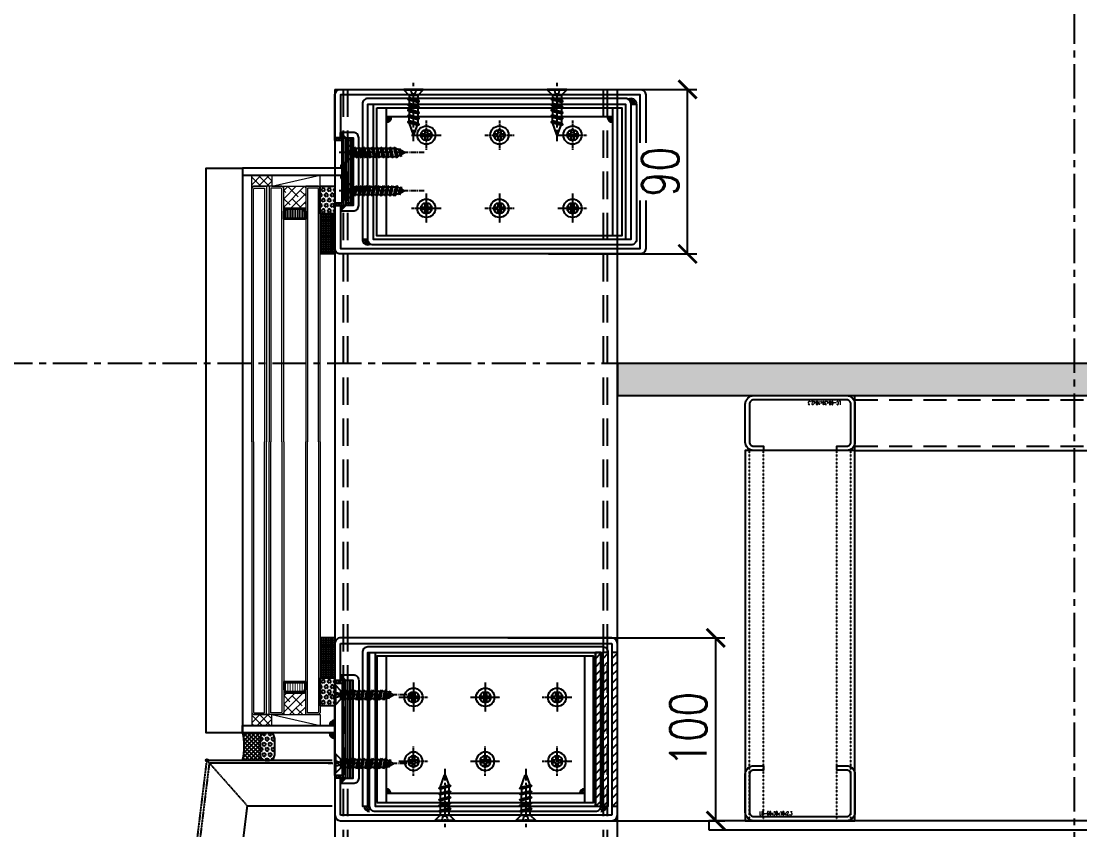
# Model space of a CAD drawing. Extents: x -3378 to 102197, y -3799 to 48702.
# Drawn here: x 58775 to 59354, y 18293 to 18735 of the extents above; entities that cross this region are included whole.
import ezdxf

# ---------------------------------------------------------------- set-up
doc = ezdxf.new("R2010")
doc.units = 0
for name, pattern in [('CEN1', [9, 6, -1, 1, -1]), ('CENTER', [2, 1.25, -0.25, 0.25, -0.25]), ('HIDDEN', [0.375, 0.25, -0.125]), ('Hidden 1_16_', [0.023813, 0.015875, -0.007938])]:
    doc.linetypes.add(name, pattern=pattern)
for name, color, linetype in [('##-鐵件', 1, 'Continuous'), ('ARR', 6, 'Continuous'), ('BCM-DIM', 54, 'Continuous'), ('BCM-draft', 252, 'Continuous'), ('BCM-Extu', 4, 'Continuous'), ('BCM-SIL', 8, 'Continuous'), ('CENTER', 4, 'CENTER'), ('CL', 14, 'CENTER'), ('DIM', 173, 'Continuous'), ('GM_STEL_PRIM', 3, 'Continuous'), ('STRUCTURAL', 3, 'Continuous'), ('中心線 CENTER', 6, 'CENTER'), ('剖面線 HATCH', 251, 'Continuous'), ('泡棉', 8, 'Continuous'), ('矽利康', 9, 'Continuous'), ('結構體 STRUCTURAL', 154, 'Continuous'), ('螺絲 固定五金 FASTENERS', 124, 'Continuous'), ('螺絲、螺栓', 4, 'Continuous'), ('視覺模型鋁擠型暫替', 4, 'Continuous'), ('金屬面材 METAL PANEL', 2, 'Continuous'), ('鐵件', 6, 'Continuous'), ('镀锌钢板', 3, 'Continuous'), ('隱藏線 HIDDEN', 8, 'HIDDEN')]:
    doc.layers.add(name, color=color, linetype=linetype)
doc.layers.add('#不列印', color=250, linetype='Continuous', plot=False)
doc.layers.add('BCM-GK', color=252, linetype='Continuous', lineweight=5)
doc.layers.add('BCM-GLA', color=4, linetype='Continuous', lineweight=5)
doc.styles.add('GM_ANNO_TEXT', font='simplex.shx', dxfattribs={"width": 0.8})
doc.styles.add('romans', font='romans.shx', dxfattribs={"width": 0.5, "bigfont": ' chineset.shx'})
doc.dimstyles.new('GM_DIM', dxfattribs={"dimscale": 0, "dimtxt": 20, "dimasz": 10, "dimexe": 5, "dimexo": 5, "dimgap": 5, "dimtad": 1, "dimdec": 0, "dimdsep": 46, "dimtxsty": 'GM_ANNO_TEXT', "dimblk": 'ARCHTICK', "dimcen": 0, "dimclrd": 4, "dimclre": 4, "dimclrt": 10, "dimadec": 0, "dimazin": 2, "dimtfac": 1, "dimtdec": 0, "dimtix": 1, "dimtofl": 0, "dimtmove": 2, "dimatfit": 3, "dimfxl": 1.5, "dimarcsym": 1})
pattern_1 = [(45, (-80931.47096, -992287.45455), (-0.44194173824, 0.44194173824), [])]

# ---------------------------------------------------------------- blocks, each defined once
blk = doc.blocks.new('*u927')
at = {"layer": 'CENTER', "color": 0, "ltscale": 5}
blk.add_line((28.28, 0), (-3.62, 0), dxfattribs=at)
at = {"layer": '螺絲、螺栓', "color": 0, "linetype": 'ByBlock', "ltscale": 0.2}
for p, q in [((0.3, 5.3), (0.3, -5.3)), ((3.1, 2.5), (3.1, -2.5)), ((3.1, 2.39), (4.64, 2.39)), ((5.08, 3.15), (6.34, -3.15)), ((5.7, 2.39), (7.79, 2.39)), ((8.23, 3.15), (9.49, -3.15)), ((8.85, 2.39), (10.94, 2.39)), ((11.38, 3.15), (12.64, -3.15)), ((12, 2.39), (14.09, 2.39)), ((14.53, 3.15), (15.79, -3.15)), ((17.24, 2.39), (15.15, 2.39)), ((17.68, 3.15), (18.94, -3.15)), ((18.17, 2.61), (24.84, 0.24)), ((3.1, -2.39), (5.9, -2.39)), ((6.96, -2.39), (9.05, -2.39)), ((10.11, -2.39), (12.2, -2.39)), ((13.26, -2.39), (15.35, -2.39)), ((16.41, -2.39), (18.5, -2.39)), ((24.84, -0.23), (19.52, -2.25))]:
    blk.add_line(p, q, dxfattribs=at)
blk.add_lwpolyline([(3.1, -2.5), (0.3, -5.3), (0, -5.3), (0, 5.3), (0.3, 5.3), (3.1, 2.5)], dxfattribs=at)
blk.add_lwpolyline([(0, 1.61, -0.048054), (2.67, 0.68, -0.292428), (3.1, 0, -0.292428), (2.67, -0.68, -0.048054), (0, -1.61, -0.048054)], format="xyb", dxfattribs=at)
for points in [[(6.34, -3.15), (5.9, -2.39), (4.64, 2.39), (5.08, 3.15), (5.27, 3.15), (5.7, 2.39), (6.96, -2.39), (6.53, -3.15)], [(9.49, -3.15), (9.05, -2.39), (7.79, 2.39), (8.23, 3.15), (8.42, 3.15), (8.85, 2.39), (10.11, -2.39), (9.68, -3.15)], [(12.64, -3.15), (12.2, -2.39), (10.94, 2.39), (11.38, 3.15), (11.57, 3.15), (12, 2.39), (13.26, -2.39), (12.83, -3.15)], [(15.79, -3.15), (15.35, -2.39), (14.09, 2.39), (14.53, 3.15), (14.72, 3.15), (15.15, 2.39), (16.41, -2.39), (15.98, -3.15)], [(18.94, -3.15), (18.5, -2.39), (17.24, 2.39), (17.68, 3.15), (17.87, 3.15), (18.3, 2.39), (19.56, -2.39), (19.13, -3.15)]]:
    blk.add_lwpolyline(points, close=True, dxfattribs=at)
blk.add_arc((24.75, 0), 0.252, 292.16272, 69.4623, dxfattribs=at)
blk = doc.blocks.new('*U929')
blk.add_blockref('*u927', (0, 0))
blk = doc.blocks.new('橫料01')
at = {"layer": '視覺模型鋁擠型暫替', "linetype": 'Continuous'}
h = blk.add_hatch(dxfattribs=at)
h.set_pattern_fill('ANSI31', color=1, scale=5)
h.set_pattern_definition(pattern_1)
h.paths.add_polyline_path([(-151.5, -26.5), (-148.5, -26.5), (-151.5, -23.5)])
h = blk.add_hatch(dxfattribs=at)
h.set_pattern_fill('ANSI31', color=1, scale=5)
h.set_pattern_definition(pattern_1)
h.paths.add_polyline_path([(-151.5, -66.5), (-148.5, -63.5), (-151.5, -63.5)])
at = {"layer": '視覺模型鋁擠型暫替', "color": 1, "linetype": 'Continuous'}
for points in [[(-148.5, -26.5), (-151.5, -26.5), (-151.5, -23.5), (-148.5, -26.5)], [(-148.5, -63.5), (-151.5, -63.5), (-151.5, -66.5), (-148.5, -63.5)]]:
    blk.add_lwpolyline(points, dxfattribs=at)
at = {"layer": '視覺模型鋁擠型暫替', "color": 7, "linetype": 'Continuous'}
for centre, radius, start, end in [((7.5, -8), 3, 0, 120), ((7.5, -8), 2, 0, 109.47122), ((7.5, -8), 1, 0, 99.59407), ((-136.5, -82.01), 3, 180, 300), ((-136.5, -82.01), 2, 180, 289.47122), ((-136.5, -82.01), 1, 180, 279.59407)]:
    blk.add_arc(centre, radius, start, end, dxfattribs=at)
at = {"layer": '金屬面材 METAL PANEL'}
for points in [[(-151.5, -63.5), (-151.5, -87.01), (12.5, -87.01), (12.5, -3), (-151.49, -3), (-151.5, -26.5), (-154.5, -26.5), (-154.49, -3, -0.414128), (-151.49, 0), (12.5, 0, -0.414214), (15.5, -3), (15.5, -87.01, -0.414214), (12.5, -90.01), (-151.5, -90.01, -0.414214), (-154.5, -87.01), (-154.5, -63.5)], [(-151.5, -66.5), (-144.5, -66.5, 0.414214), (-141.5, -63.5), (-141.5, -26.5, 0.414239), (-144.5, -23.5), (-151.5, -23.5), (-148.5, -26.5), (-144.5, -26.5), (-144.5, -63.5), (-148.5, -63.5)]]:
    blk.add_lwpolyline(points, format="xyb", close=True, dxfattribs=at)
at = {"layer": '镀锌钢板'}
for points in [[(-136.5, -82.01), (-136.5, -8), (4.5, -8), (4.5, -82.01), (7.5, -82.01), (7.5, -8, 0.414214), (4.5, -5), (-136.5, -5, 0.414214), (-139.5, -8), (-139.5, -82.01)], [(10.5, -8), (10.5, -82.01, -0.414214), (7.5, -85.01), (-133.5, -85.01, -0.414214), (-136.5, -82.01), (-136.5, -8), (-133.5, -8), (-133.5, -82.01), (7.5, -82.01), (7.5, -8)]]:
    blk.add_lwpolyline(points, format="xyb", close=True, dxfattribs=at)
at = {"layer": '螺絲 固定五金 FASTENERS', "xscale": -1.000000000000002, "rotation": 90}
for p in [(-111.5, 0), (-33, 0)]:
    blk.add_blockref('*U929', p, dxfattribs=at)
blk = doc.blocks.new('*U35')
blk.add_lwpolyline([(1.22, 0.68), (2.48, 0.68, -0.398336), (3.02, 0.16, -0.027263), (3.02, -0.16, -0.398336), (2.48, -0.68), (1.22, -0.68, 0.414214), (0.68, -1.22), (0.68, -2.48, -0.398336), (0.16, -3.02, -0.027263), (-0.16, -3.02, -0.398336), (-0.68, -2.48), (-0.68, -1.22, 0.414214), (-1.22, -0.68), (-2.48, -0.68, -0.398336), (-3.02, -0.16, -0.027263), (-3.02, 0.16, -0.398336), (-2.48, 0.68), (-1.22, 0.68, 0.414214), (-0.68, 1.22), (-0.68, 2.48, -0.398336), (-0.16, 3.02, -0.027263), (0.16, 3.02, -0.398336), (0.68, 2.48), (0.68, 1.22, 0.414214)], format="xyb", close=True)
blk.add_circle((0, 0), 5)
at = {"layer": 'CL'}
for p, q in [((0, 8.04), (0, -8.04)), ((-8.04, 0), (8.04, 0))]:
    blk.add_line(p, q, dxfattribs=at)
blk = doc.blocks.new('圓孔6mm')
at = {"layer": '視覺模型鋁擠型暫替', "color": 6, "linetype": 'Continuous'}
blk.add_circle((0, 0), 3, dxfattribs=at)
at = {"layer": 'BCM-draft'}
blk.add_blockref('*U35', (0, 0), dxfattribs=at)
blk = doc.blocks.new('4t 托架')
at = {"layer": '視覺模型鋁擠型暫替', "color": 7, "linetype": 'Continuous'}
for centre, radius, start, end in [((14.5, -11.5), 1, 270, 0), ((14.5, -11.5), 2, 270, 0), ((14.5, -11.5), 3, 270, 0), ((138.5, -11.5), 3, 180, 270), ((138.5, -11.5), 2, 180, 270), ((138.5, -11.5), 1, 180, 270)]:
    blk.add_arc(centre, radius, start, end, dxfattribs=at)
at = {"layer": '镀锌钢板', "color": 6, "linetype": 'Continuous'}
for p, q in [((14.5, -6.5), (14.5, -76.51)), ((138.5, -11.5), (14.5, -11.5)), ((138.5, -76.51), (138.5, -6.5))]:
    blk.add_line(p, q, dxfattribs=at)
blk.add_lwpolyline([(9.5, -6.5), (143.5, -6.5), (143.5, -76.51), (9.5, -76.51)], close=True, dxfattribs=at)
at = {"layer": '視覺模型鋁擠型暫替', "linetype": 'Continuous'}
for p in [(36.5, -21.5), (76.5, -21.5), (116.5, -21.5), (36.5, -61.51), (76.5, -61.51), (116.5, -61.51)]:
    blk.add_blockref('圓孔6mm', p, dxfattribs=at)
blk = doc.blocks.new('A$C4E2A2353')
at = {"layer": 'ARR', "color": 0, "linetype": 'CEN1', "ltscale": 0.5}
blk.add_line((42.86, 0), (-3.62, 0), dxfattribs=at)
at = {"layer": 'ARR', "color": 0, "linetype": 'ByBlock', "ltscale": 0.3}
for p, q in [((0.3, -5.3), (0.3, 5.3)), ((3.1, -2.5), (3.1, 2.5)), ((4.38, 2.15), (3.1, 2.15)), ((3.1, 1.24), (3.82, -2.16)), ((4.71, 2.87), (4.38, 2.15)), ((4.38, 2.15), (5.3, -2.16)), ((4.43, 1.96), (5.34, -2.36)), ((5.34, 2.15), (4.71, 2.87)), ((4.71, 2.87), (5.93, -2.88)), ((4.89, 2.06), (5.8, -2.26)), ((6.82, 2.15), (5.34, 2.15)), ((5.34, 2.15), (6.26, -2.16)), ((5.34, 2.15), (6.26, -2.16)), ((7.15, 2.87), (6.82, 2.15)), ((6.82, 2.15), (7.74, -2.16)), ((6.86, 1.96), (7.78, -2.36)), ((7.78, 2.15), (7.15, 2.87)), ((7.15, 2.87), (8.37, -2.88)), ((7.32, 2.06), (8.24, -2.26)), ((9.26, 2.15), (7.78, 2.15)), ((7.78, 2.15), (8.7, -2.16)), ((7.78, 2.15), (8.7, -2.16)), ((9.59, 2.87), (9.26, 2.15)), ((9.26, 2.15), (10.17, -2.16)), ((9.3, 1.96), (10.21, -2.36)), ((10.22, 2.15), (9.59, 2.87)), ((9.59, 2.87), (10.81, -2.88)), ((9.76, 2.06), (10.67, -2.26)), ((11.7, 2.15), (10.22, 2.15)), ((10.22, 2.15), (11.13, -2.16)), ((10.22, 2.15), (11.13, -2.16)), ((12.02, 2.87), (11.7, 2.15)), ((11.7, 2.15), (12.61, -2.16)), ((11.74, 1.96), (12.65, -2.36)), ((12.66, 2.15), (12.02, 2.87)), ((12.02, 2.87), (13.24, -2.88)), ((12.2, 2.06), (13.11, -2.26)), ((14.13, 2.15), (12.66, 2.15)), ((12.66, 2.15), (13.57, -2.16)), ((12.66, 2.15), (13.57, -2.16)), ((14.46, 2.87), (14.13, 2.15)), ((14.13, 2.15), (15.05, -2.16)), ((14.18, 1.96), (15.09, -2.36)), ((15.09, 2.15), (14.46, 2.87)), ((14.46, 2.87), (15.68, -2.88)), ((14.64, 2.06), (15.55, -2.26)), ((16.57, 2.15), (15.09, 2.15)), ((15.09, 2.15), (16.01, -2.16)), ((15.09, 2.15), (16.01, -2.16)), ((16.9, 2.87), (16.57, 2.15)), ((16.57, 2.15), (17.49, -2.16)), ((16.61, 1.96), (17.53, -2.36)), ((17.53, 2.15), (16.9, 2.87)), ((16.9, 2.87), (18.12, -2.88)), ((17.07, 2.06), (17.99, -2.26)), ((19.01, 2.15), (17.53, 2.15)), ((17.53, 2.15), (18.45, -2.16)), ((17.53, 2.15), (18.45, -2.16)), ((19.34, 2.87), (19.01, 2.15)), ((19.01, 2.15), (19.92, -2.16)), ((19.05, 1.96), (19.96, -2.36)), ((19.97, 2.15), (19.34, 2.87)), ((19.34, 2.87), (20.56, -2.88)), ((19.51, 2.06), (20.42, -2.26)), ((21.45, 2.15), (19.97, 2.15)), ((19.97, 2.15), (20.88, -2.16)), ((19.97, 2.15), (20.88, -2.16)), ((21.77, 2.87), (21.45, 2.15)), ((21.77, 2.87), (21.45, 2.15)), ((21.45, 2.15), (22.36, -2.16)), ((21.45, 2.15), (22.36, -2.16)), ((21.49, 1.96), (22.4, -2.36)), ((21.49, 1.96), (22.4, -2.36)), ((22.41, 2.15), (21.77, 2.87)), ((21.77, 2.87), (22.99, -2.88)), ((22.41, 2.15), (21.77, 2.87)), ((21.77, 2.87), (22.99, -2.88)), ((21.95, 2.06), (22.86, -2.26)), ((21.95, 2.06), (22.86, -2.26)), ((23.88, 2.15), (22.41, 2.15)), ((22.41, 2.15), (23.32, -2.16)), ((23.88, 2.15), (22.41, 2.15)), ((22.41, 2.15), (23.32, -2.16)), ((22.41, 2.15), (23.32, -2.16)), ((22.41, 2.15), (23.32, -2.16)), ((24.21, 2.87), (23.88, 2.15)), ((24.21, 2.87), (23.88, 2.15)), ((23.88, 2.15), (24.8, -2.16)), ((23.88, 2.15), (24.8, -2.16)), ((23.93, 1.96), (24.84, -2.36)), ((23.93, 1.96), (24.84, -2.36)), ((24.84, 2.15), (24.21, 2.87)), ((24.21, 2.87), (25.43, -2.88)), ((24.84, 2.15), (24.21, 2.87)), ((24.21, 2.87), (25.43, -2.88)), ((24.38, 2.06), (25.3, -2.26)), ((24.38, 2.06), (25.3, -2.26)), ((26.32, 2.15), (24.84, 2.15)), ((24.84, 2.15), (25.76, -2.16)), ((26.32, 2.15), (24.84, 2.15)), ((24.84, 2.15), (25.76, -2.16)), ((24.84, 2.15), (25.76, -2.16)), ((24.84, 2.15), (25.76, -2.16)), ((26.65, 2.87), (26.32, 2.15)), ((26.65, 2.87), (26.32, 2.15)), ((26.32, 2.15), (27.24, -2.16)), ((26.32, 2.15), (27.24, -2.16)), ((26.36, 1.96), (27.28, -2.36)), ((26.36, 1.96), (27.28, -2.36)), ((27.28, 2.15), (26.65, 2.87)), ((26.65, 2.87), (27.87, -2.88)), ((27.28, 2.15), (26.65, 2.87)), ((26.65, 2.87), (27.87, -2.88)), ((26.82, 2.06), (27.74, -2.26)), ((26.82, 2.06), (27.74, -2.26)), ((28.91, 1.45), (27.28, 2.15)), ((27.28, 2.15), (28.19, -2.16)), ((27.28, 2.15), (28.19, -2.16)), ((27.28, 2.15), (28.19, -2.16)), ((27.28, 2.15), (28.19, -2.16)), ((29.24, 2.17), (28.91, 1.45)), ((28.91, 1.45), (29.52, -1.46)), ((29.96, 0.99), (29.24, 2.17)), ((29.24, 2.17), (30.16, -2.18)), ((32.25, 0), (29.96, 1.25)), ((29.96, 0.99), (30.39, -1)), ((32.26, 0), (32.25, 0)), ((3.1, -1.02), (3.49, -2.88)), ((3.1, -2.44), (3.49, -2.88)), ((3.49, -2.88), (3.82, -2.16)), ((3.82, -2.16), (5.3, -2.16)), ((5.3, -2.16), (5.93, -2.88)), ((5.93, -2.88), (6.26, -2.16)), ((6.26, -2.16), (7.74, -2.16)), ((7.74, -2.16), (8.37, -2.88)), ((8.37, -2.88), (8.7, -2.16)), ((8.7, -2.16), (10.17, -2.16)), ((10.17, -2.16), (10.81, -2.88)), ((10.81, -2.88), (11.13, -2.16)), ((11.13, -2.16), (12.61, -2.16)), ((12.61, -2.16), (13.24, -2.88)), ((13.24, -2.88), (13.57, -2.16)), ((13.57, -2.16), (15.05, -2.16)), ((15.05, -2.16), (15.68, -2.88)), ((15.68, -2.88), (16.01, -2.16)), ((16.01, -2.16), (17.49, -2.16)), ((17.49, -2.16), (18.12, -2.88)), ((18.12, -2.88), (18.45, -2.16)), ((18.45, -2.16), (19.92, -2.16)), ((19.92, -2.16), (20.56, -2.88)), ((20.56, -2.88), (20.88, -2.16)), ((20.88, -2.16), (22.36, -2.16)), ((22.36, -2.16), (22.99, -2.88)), ((22.36, -2.16), (22.99, -2.88)), ((22.99, -2.88), (23.32, -2.16)), ((22.99, -2.88), (23.32, -2.16)), ((23.32, -2.16), (24.8, -2.16)), ((23.32, -2.16), (24.8, -2.16)), ((24.8, -2.16), (25.43, -2.88)), ((24.8, -2.16), (25.43, -2.88)), ((25.43, -2.88), (25.76, -2.16)), ((25.43, -2.88), (25.76, -2.16)), ((25.76, -2.16), (27.24, -2.16)), ((25.76, -2.16), (27.24, -2.16)), ((27.24, -2.16), (27.87, -2.88)), ((27.24, -2.16), (27.87, -2.88)), ((27.87, -2.88), (28.19, -2.16)), ((27.87, -2.88), (28.19, -2.16)), ((28.19, -2.16), (29.52, -1.46)), ((29.52, -1.46), (30.16, -2.18)), ((30.16, -2.18), (30.39, -1)), ((30.39, -1), (32.25, -0.01)), ((32.25, -0.01), (32.26, 0))]:
    blk.add_line(p, q, dxfattribs=at)
blk.add_lwpolyline([(3.1, 2.5), (0.3, 5.3), (0, 5.3), (0, -5.3), (0.3, -5.3), (3.1, -2.5)], dxfattribs=at)
blk.add_lwpolyline([(0, -1.61, 0.048054), (2.67, -0.68, 0.292428), (3.1, 0, 0.292428), (2.67, 0.68, 0.048054), (0, 1.61, 0.048054)], format="xyb", dxfattribs=at)
blk = doc.blocks.new('*U920')
at = {"layer": '螺絲、螺栓', "color": 0, "linetype": 'ByBlock', "xscale": -1, "rotation": 180}
blk.add_blockref('A$C4E2A2353', (0, 0), dxfattribs=at)
blk = doc.blocks.new('玻璃飾條03')
at = {"layer": '視覺模型鋁擠型暫替', "color": 2, "linetype": 'Continuous'}
for centre, radius, start, end in [((56.5, 0), 3, 90, 180), ((56.5, 0), 2.5, 90, 180), ((56.5, 0), 2, 90, 180), ((56.5, 0), 1.5, 90, 180), ((56.5, 0), 1, 90, 180), ((56.5, -4), 3, 180, 270), ((56.5, -4), 2.5, 180, 270), ((56.5, -4), 2, 180, 270), ((56.5, -4), 1.5, 180, 270), ((56.5, -4), 1, 180, 270)]:
    blk.add_arc(centre, radius, start, end, dxfattribs=at)
at = {"layer": '金屬面材 METAL PANEL', "linetype": 'Continuous'}
for points in [[(56.5, -19), (60.5, -19), (60.5, 15), (56.5, 15)], [(0, -4), (56.5, -4), (56.5, 0), (0, 0)]]:
    blk.add_lwpolyline(points, close=True, dxfattribs=at)
at = {"layer": '螺絲 固定五金 FASTENERS', "xscale": -1, "rotation": 180}
blk.add_blockref('*U920', (56.5, 8.5), dxfattribs=at)
at = {"layer": '螺絲 固定五金 FASTENERS'}
blk.add_blockref('*U920', (56.5, -12.5), dxfattribs=at)
blk = doc.blocks.new('St-LC-60x30x10x2_3')
at = {"layer": 'STRUCTURAL', "color": 0, "linetype": 'ByBlock', "lineweight": -2}
blk.add_lwpolyline([(14.83, 38.37), (14.83, 36.07), (9.43, 36.07, 0.414214), (7.13, 33.77), (7.13, 12.97, 0.414214), (9.43, 10.67), (60.23, 10.67, 0.414214), (62.53, 12.97), (62.53, 33.77, 0.414214), (60.23, 36.07), (54.83, 36.07), (54.83, 38.37), (60.23, 38.37, -0.414214), (64.83, 33.77), (64.83, 12.97, -0.414214), (60.23, 8.37), (9.43, 8.37, -0.414214), (4.83, 12.97), (4.83, 33.77, -0.414214), (9.43, 38.37)], format="xyb", close=True, dxfattribs=at)
at = {"layer": 'Defpoints', "color": 0, "linetype": 'ByBlock', "lineweight": -2, "style": 'romans', "width": 0.6}
blk.add_text('LC-60x30x10x2.3', height=2, rotation=360, dxfattribs=at).set_placement((12.56, 11.41))
blk = doc.blocks.new('*U722')
at = {"layer": '##-鐵件', "color": 1}
blk.add_lwpolyline([(1692.26, 30), (1489.76, 30), (1489.76, -30), (1692.26, -30)], close=True, dxfattribs=at)
at = {"color": 251, "linetype": 'Hidden 1_16_', "ltscale": 5}
for p, q in [((1692.26, 27.7), (1489.76, 27.7)), ((1692.26, 20), (1489.76, 20)), ((1692.26, -20), (1489.76, -20)), ((1692.26, -27.7), (1489.76, -27.7))]:
    blk.add_line(p, q, dxfattribs=at)
at = {"layer": '#不列印', "rotation": 90}
blk.add_blockref('St-LC-60x30x10x2_3', (1700.63, -34.83), dxfattribs=at)
blk = doc.blocks.new('*U208')
at = {"layer": '鐵件'}
for p, q in [((-230.95, 0), (411.73, 0)), ((-230.95, -30), (-230.95, 0)), ((-230.95, -30), (411.73, -30))]:
    blk.add_line(p, q, dxfattribs=at)
at = {"layer": '鐵件', "linetype": 'HIDDEN', "ltscale": 50}
for p, q in [((-230.95, -2.3), (411.73, -2.3)), ((-230.95, -27.7), (411.73, -27.7))]:
    blk.add_line(p, q, dxfattribs=at)
blk = doc.blocks.new('屋頂地板')
at = {"layer": '結構體 STRUCTURAL'}
h = blk.add_hatch(dxfattribs=at)
h.set_pattern_fill('AR-HBONE', color=256, scale=0.1)
h.set_pattern_definition([(45, (-52753.211, -90985.298), (0, 14.3684098), [30.48, -10.16]), (135, (-52746.027, -90978.114), (1e-15, 14.3684098), [30.48, -10.16])])
h.paths.add_polyline_path([(0, 0), (0, -17.5), (11600, -17.5), (11600, 0)])
blk.add_lwpolyline([(0, 0), (0, -17.5), (11600, -17.5), (11600, 0)], close=True, dxfattribs=at)
at = {"layer": '螺絲、螺栓'}
blk.add_blockref('*U208', (360.95, -17.5), dxfattribs=at)
at = {"layer": '鐵件'}
for name, p, rotation in [('St-LC-60x30x10x2_3', (134.83, -9.13), 180), ('*U722', (100, 1442.26), 270)]:
    blk.add_blockref(name, p, dxfattribs=dict(at, rotation=rotation))
blk = doc.blocks.new('*u163')
at = {"layer": '泡棉'}
h = blk.add_hatch(dxfattribs=at)
h.set_pattern_fill('HEX', color=256, scale=0.3)
h.set_pattern_definition([(0, (-4141.5022, 978.2385), (0, 1.6497784), [0.9525, -1.905]), (120, (-4141.5022, 978.2385), (-1.42875, -0.8248892), [0.9525, -1.905]), (60, (-4140.5497, 978.2385), (-1.42875, 0.8248892), [0.9525, -1.905])])
edge = h.paths.add_edge_path()
edge.add_line((-12, 9.53), (-3, 9.53))
edge.add_arc((-3, 12.53), 3, 270, 360)
edge.add_line((0, 12.53), (0, 14.53))
edge.add_arc((-3, 14.53), 3, 0, 90)
edge.add_line((-3, 17.53), (-12, 17.53))
edge.add_arc((-12, 14.53), 3, 90, 180)
edge.add_line((-15, 14.53), (-15, 12.53))
edge.add_arc((-12, 12.53), 3, 180, 270)
at = {"layer": '矽利康'}
h = blk.add_hatch(dxfattribs=at)
h.set_pattern_fill('ANSI37', color=256, scale=0.5, style=0)
h.set_pattern_definition([(45, (-4141.5022, 978.2385), (-1.122532, 1.122532), []), (135, (-4141.5022, 978.2385), (-1.122532, -1.122532), [])])
edge = h.paths.add_edge_path()
edge.add_arc((-7.73, -32.06), 32.98, 76.43716, 103.56284)
edge.add_arc((-16.6, 1.13), 1.6, 315, 360)
edge.add_line((-15, 1.13), (-15, 12.53))
edge.add_arc((-12, 12.53), 3, 180, 270)
edge.add_line((-12, 9.53), (-3, 9.53))
edge.add_arc((-3, 12.53), 3, 270, 360)
edge.add_line((0, 12.53), (0, 0))
at = {"layer": '泡棉'}
blk.add_lwpolyline([(-12, 9.53), (-3, 9.53, 0.414214), (0, 12.53), (0, 14.53, 0.414214), (-3, 17.53), (-12, 17.53, 0.414214), (-15, 14.53), (-15, 12.53, 0.414214)], format="xyb", close=True, dxfattribs=at)
at = {"layer": '矽利康'}
blk.add_lwpolyline([(0, 0, 0.118914), (-15.47, 0, 0.198912), (-15, 1.13), (-15, 12.53, 0.414214), (-12, 9.53), (-3, 9.53, 0.414214), (0, 12.53)], format="xyb", close=True, dxfattribs=at)
blk = doc.blocks.new('屋頂上下水槽合併用拖架')
at = {"layer": '視覺模型鋁擠型暫替', "color": 7}
for centre, radius, start, end in [((-113.5, -75), 2.5, 0, 90), ((-113.5, -75), 1.5, 0, 90), ((-113.5, -75), 0.5, 0.00001, 90), ((-5, -75), 2.5, 90, 180), ((-5, -75), 1.5, 90, 180), ((-5, -75), 0.5, 90, 179.99999)]:
    blk.add_arc(centre, radius, start, end, dxfattribs=at)
at = {"layer": '金屬面材 METAL PANEL'}
for p, q in [((-113.5, 0), (-113.5, -80)), ((-5, 0), (-5, -80)), ((-113.5, -75), (-5, -75))]:
    blk.add_line(p, q, dxfattribs=at)
blk.add_lwpolyline([(-118.5, -80), (0, -80), (0, 0), (-118.5, 0)], close=True, dxfattribs=at)
blk.add_lwpolyline([(-95, -53.5), (-95, -53.5)], dxfattribs=at)
at = {"layer": '視覺模型鋁擠型暫替', "linetype": 'Continuous'}
for p in [(-98.5, -22.5, 0), (-59.25, -22.5), (-20, -22.5, 0)]:
    blk.add_blockref('圓孔6mm', p, dxfattribs=at)
at = {"layer": '視覺模型鋁擠型暫替', "linetype": 'Continuous', "xscale": -1, "rotation": 180}
for p in [(-98.5, -57.5, 0), (-59.25, -57.5), (-20, -57.5, 0)]:
    blk.add_blockref('圓孔6mm', p, dxfattribs=at)
blk = doc.blocks.new('_ArchTick')
at = {"color": 0, "linetype": 'ByBlock', "const_width": 0.15}
blk.add_lwpolyline([(-0.5, -0.5), (0.5, 0.5)], dxfattribs=at)
blk = doc.blocks.new('*D842')
at = {"layer": 'Defpoints', "color": 0, "ltscale": 10, "transparency": 16777216}
for p in [(59036.17, 18398.09), (59154.96, 18398.09), (59036.17, 18298.09, 0)]:
    blk.add_point(p, dxfattribs=at)
at = {"layer": 'DIM', "color": 4, "lineweight": -2, "ltscale": 10, "transparency": 16777216}
for p, q in [((59041.17, 18398.09), (59159.96, 18398.09)), ((59154.96, 18298.09), (59154.96, 18398.09)), ((59041.17, 18298.09), (59159.96, 18298.09))]:
    blk.add_line(p, q, dxfattribs=at)
at = {"layer": 'DIM', "color": 4, "lineweight": -2, "ltscale": 10, "transparency": 16777216, "xscale": 10, "yscale": 10, "zscale": 10}
for p, rotation in [((59154.96, 18398.09), 90), ((59154.96, 18298.09), 270)]:
    blk.add_blockref('_ArchTick', p, dxfattribs=dict(at, rotation=rotation))
at = {"layer": 'DIM', "color": 10, "ltscale": 10, "transparency": 16777216, "insert": (59139.96, 18348.09), "char_height": 20, "attachment_point": 5, "rotation": 90, "style": 'GM_ANNO_TEXT', "bg_fill": 3, "box_fill_scale": 1.1, "bg_fill_color": 256, "bg_fill_true_color": 13158600, "bg_fill_transparency": 0}
blk.add_mtext('100', dxfattribs=at)
blk = doc.blocks.new('*D843')
at = {"layer": 'Defpoints', "color": 0, "ltscale": 10, "transparency": 16777216}
for p in [(59062.8, 18698.09, 0), (59139.56, 18698.09), (59058.39, 18608.08, 0)]:
    blk.add_point(p, dxfattribs=at)
at = {"layer": 'DIM', "color": 4, "lineweight": -2, "ltscale": 10, "transparency": 16777216}
for p, q in [((59067.8, 18698.09), (59144.56, 18698.09)), ((59139.56, 18608.08), (59139.56, 18698.09)), ((59063.39, 18608.08), (59144.56, 18608.08))]:
    blk.add_line(p, q, dxfattribs=at)
at = {"layer": 'DIM', "color": 4, "lineweight": -2, "ltscale": 10, "transparency": 16777216, "xscale": 10, "yscale": 10, "zscale": 10}
for p, rotation in [((59139.56, 18698.09), 90), ((59139.56, 18608.08), 270)]:
    blk.add_blockref('_ArchTick', p, dxfattribs=dict(at, rotation=rotation))
at = {"layer": 'DIM', "color": 10, "ltscale": 10, "transparency": 16777216, "insert": (59124.56, 18653.08), "char_height": 20, "attachment_point": 5, "rotation": 90, "style": 'GM_ANNO_TEXT', "bg_fill": 3, "box_fill_scale": 1.1, "bg_fill_color": 256, "bg_fill_true_color": 13158600, "bg_fill_transparency": 0}
blk.add_mtext('90', dxfattribs=at)

msp = doc.modelspace()

# ---------------------------------------------------------------- hatches: boundary and pattern name
h = msp.add_hatch()
h.set_pattern_fill('ANSI31', color=9, scale=10, angle=45, style=0)
h.set_pattern_definition([(90, (-5462.277, -592992.8457), (-1.25, 1e-15), [])])
h.paths.add_polyline_path([(58946.603, 18671.585), (58956.603, 18671.585), (58956.603, 18634.585), (58946.603, 18634.585), (58946.603, 18636.085), (58950.603, 18636.085), (58950.603, 18670.085), (58946.603, 18670.085)])
h = msp.add_hatch()
h.set_pattern_fill('ANSI31', color=9, scale=10, angle=45, style=0)
h.set_pattern_definition([(90, (87388.6672, -574949.1363), (-1.25, 1e-15), [])])
h.paths.add_polyline_path([(58950.607, 18356.835), (58950.607, 18373.335), (58946.607, 18373.335), (58946.607, 18374.835), (58956.607, 18374.835), (58956.607, 18356.835)])
h = msp.add_hatch()
h.set_pattern_fill('ANSI31', color=9, scale=10, angle=45, style=0)
h.set_pattern_definition([(90, (87388.6672, -574950.5119), (-1.25, 1e-15), [])])
h.paths.add_polyline_path([(58950.607, 18356.835), (58950.607, 18322.836), (58946.607, 18322.836), (58946.607, 18321.336), (58956.607, 18321.336), (58956.607, 18356.835)])
at = {"layer": 'BCM-DIM', "linetype": 'Continuous'}
h = msp.add_hatch(dxfattribs=at)
h.set_pattern_fill('ANSI37', color=256, scale=10, angle=45)
h.set_pattern_definition([(90, (-36046.9492, -979219.0695), (-1.25, 0), []), (180, (-36046.9492, -979219.0695), (-1e-16, -1.25), [])])
h.paths.add_polyline_path([(58946.73, 18608.077), (58938.73, 18608.077), (58938.73, 18630.078), (58946.73, 18630.078)])
h = msp.add_hatch(dxfattribs=at)
h.set_pattern_fill('ANSI37', color=256, scale=10, angle=45)
h.set_pattern_definition([(90, (-36046.9571, -979459.4015), (-1.25, 0), []), (180, (-36046.9571, -979459.4015), (-1e-16, -1.25), [])])
h.paths.add_polyline_path([(58946.722, 18398.085), (58938.722, 18398.085), (58938.722, 18376.084), (58946.722, 18376.084)])
at = {"layer": 'BCM-Extu', "linetype": 'ByBlock'}
h = msp.add_hatch(dxfattribs=at)
h.set_pattern_fill('DOTS', color=8, scale=15, angle=90, style=0)
h.set_pattern_definition([(90, (59475.5227, 21104.7566), (-0.9375, 0.46875), [0, -0.9375])])
h.paths.add_polyline_path([(58919.683, 18632.585), (58919.111, 18631.043), (58919.111, 18627.585), (58930.111, 18627.585), (58930.111, 18631.043), (58929.538, 18632.585)])
h = msp.add_hatch(dxfattribs=at)
h.set_pattern_fill('DOTS', color=8, scale=15, angle=90, style=0)
h.set_pattern_definition([(90, (59475.5148, 21138.2572), (-0.9375, 0.46875), [0, -0.9375])])
h.paths.add_polyline_path([(58919.675, 18368.585), (58919.103, 18370.128), (58919.103, 18373.585), (58930.103, 18373.585), (58930.103, 18370.128), (58929.53, 18368.585)])
at = {"layer": 'BCM-GK', "linetype": 'ByBlock'}
h = msp.add_hatch(dxfattribs=at)
h.set_pattern_fill('ANSI37', color=256, angle=-180)
h.set_pattern_definition([(225, (-400816.328, 132721.895), (2.24506403, -2.24506403), []), (315, (-400816.328, 132721.895), (2.24506403, 2.24506403), [])])
h.paths.add_polyline_path([(58901.109, 18651.085), (58912.111, 18651.085), (58912.111, 18645.085), (58902.111, 18645.085), (58901.111, 18644.085)])
h = msp.add_hatch(dxfattribs=at)
h.set_pattern_fill('ANSI38', color=256, angle=180)
h.set_pattern_definition([(225, (1358294.3702, -103816.515), (2.24506403, -2.24506403), []), (315, (1358294.3702, -103816.515), (6.735192091, -2.24506403), [7.9375, -4.7625])])
h.paths.add_polyline_path([(58929.886, 18633.085), (58930.611, 18631.132), (58930.611, 18645.085), (58918.611, 18645.085), (58918.611, 18631.132), (58919.336, 18633.085)])
h = msp.add_hatch(dxfattribs=at)
h.set_pattern_fill('ANSI38', color=256, angle=180)
h.set_pattern_definition([(225, (1358294.3623, -103783.0143), (2.24506403, -2.24506403), []), (315, (1358294.3623, -103783.0143), (6.735192091, -2.24506403), [7.9375, -4.7625])])
h.paths.add_polyline_path([(58929.878, 18368.085), (58930.603, 18370.038), (58930.603, 18356.085), (58918.603, 18356.085), (58918.603, 18370.038), (58919.328, 18368.085)])
h = msp.add_hatch(dxfattribs=at)
h.set_pattern_fill('ANSI37', color=256, angle=-180)
h.set_pattern_definition([(225, (-400816.336, 132755.3956), (2.24506403, -2.24506403), []), (315, (-400816.336, 132755.3956), (2.24506403, 2.24506403), [])])
h.paths.add_polyline_path([(58901.101, 18350.085), (58912.103, 18350.085), (58912.103, 18356.085), (58902.103, 18356.085), (58901.103, 18357.085)])
h = msp.add_hatch(dxfattribs=at)
h.set_pattern_fill('ANSI37', color=256, angle=-180)
h.set_pattern_definition([(225, (-400816.336, 132755.3956), (2.24506403, -2.24506403), []), (315, (-400816.336, 132755.3956), (2.24506403, 2.24506403), [])])
h.paths.add_polyline_path([(58901.101, 18350.085), (58912.103, 18350.085), (58912.103, 18356.085), (58902.103, 18356.085), (58901.103, 18357.085)])
at = {"layer": '剖面線 HATCH'}
h = msp.add_hatch(dxfattribs=at)
h.set_pattern_fill('ANSI31', color=256)
h.set_pattern_definition([(45, (7721.7178, -84262.5083), (-2.24506403, 2.24506403), [])])
h.paths.add_polyline_path([(59092.107, 18306.085), (59089.107, 18306.085), (59089.107, 18390.093), (59092.107, 18390.093)])
h = msp.add_hatch(dxfattribs=at)
h.set_pattern_fill('ANSI31', color=256)
h.set_pattern_definition([(45, (7725.7176, -84262.5083), (-2.24506403, 2.24506403), [])])
h.paths.add_polyline_path([(59096.107, 18306.085), (59093.107, 18306.085), (59093.107, 18390.093), (59096.107, 18390.093)])
h = msp.add_hatch(dxfattribs=at)
h.set_pattern_fill('ANSI31', color=256)
h.set_pattern_definition([(45, (7730.717, -84262.5023), (-2.24506403, 2.24506403), [])])
h.paths.add_polyline_path([(59101.106, 18306.079), (59098.106, 18306.079), (59098.106, 18390.087), (59101.106, 18390.087)])
at = {"layer": '泡棉'}
h = msp.add_hatch(dxfattribs=at)
h.set_pattern_fill('HEX', color=256, scale=0.3, angle=90)
h.set_pattern_definition([(90, (59101.1106, 18588.417), (-1.649778, 1e-16), [0.9525, -1.905]), (210, (59101.1106, 18588.417), (0.824889, -1.42875), [0.9525, -1.905]), (150, (59101.1106, 18589.3696), (-0.824889, -1.42875), [0.9525, -1.905])])
h.paths.add_polyline_path([(58946.611, 18645.078), (58938.611, 18645.078), (58938.611, 18630.078), (58946.611, 18630.078)])
h = msp.add_hatch(dxfattribs=at)
h.set_pattern_fill('HEX', color=256, scale=0.3, angle=90)
h.set_pattern_definition([(90, (59101.1027, 18348.0851), (-1.649778, 1e-16), [0.9525, -1.905]), (210, (59101.1027, 18348.0851), (0.82489, -1.42875), [0.9525, -1.905]), (150, (59101.1027, 18349.0376), (-0.82489, -1.42875), [0.9525, -1.905])])
h.paths.add_polyline_path([(58946.603, 18376.084), (58938.603, 18376.084), (58938.603, 18361.085), (58946.603, 18361.085)])
at = {"layer": '視覺模型鋁擠型暫替', "linetype": 'Continuous'}
h = msp.add_hatch(dxfattribs=at)
h.set_pattern_fill('ANSI31', color=1, scale=5)
h.set_pattern_definition([(45, (-21830.3641, -973940.6324), (-0.44194173824, 0.44194173824), [])])
h.paths.add_polyline_path([(58949.607, 18374.835), (58952.607, 18374.834), (58949.608, 18377.833)])
h = msp.add_hatch(dxfattribs=at)
h.set_pattern_fill('ANSI31', color=1, scale=5)
h.set_pattern_definition([(45, (-21830.3641, -973924.1343), (-0.44194173824, 0.44194173824), [])])
h.paths.add_polyline_path([(58949.608, 18318.337), (58952.607, 18321.336), (58949.607, 18321.335)])

# ---------------------------------------------------------------- linework, layer by layer
at = {"linetype": 'HIDDEN'}
for p, q in [((58898.743, 18306.174, 0), (58876.61, 18331.085)), ((58876.61, 18331.085), (58876.61, 18331.085)), ((58945.011, 18331.085), (58878.02, 18331.085)), ((58851.111, 18123.082, 0), (58876.453, 18329.811, 0)), ((58852.699, 18122.887, 0), (58878.026, 18329.485, 0)), ((58945.011, 18329.485), (58878.026, 18329.485)), ((58873.233, 18098.082, 0), (58898.732, 18306.085, 0)), ((58945.011, 18306.085), (58898.732, 18306.085))]:
    msp.add_line(p, q, dxfattribs=at)
at = {"color": 6, "linetype": 'Continuous', "elevation": 0}
msp.add_lwpolyline([(58946.603, 18671.585), (58956.603, 18671.585), (58956.603, 18634.585), (58946.603, 18634.585), (58946.603, 18636.085), (58950.603, 18636.085), (58950.603, 18670.085), (58946.603, 18670.085)], close=True, dxfattribs=at)
at = {"linetype": 'HIDDEN'}
msp.add_arc((58878.02, 18329.485), 1.6, 90, 172.787925, dxfattribs=at)
at = {"layer": 'BCM-DIM', "linetype": 'Continuous'}
for p, q in [((58946.73, 18630.078, 0), (58938.73, 18630.078, 0)), ((58946.61, 18608.077, 0), (58938.611, 18608.077, 0)), ((58946.603, 18398.085, 0), (58938.603, 18398.085, 0)), ((58946.722, 18376.084, 0), (58938.722, 18376.084, 0))]:
    msp.add_line(p, q, dxfattribs=at)
at = {"layer": 'BCM-Extu', "color": 8, "linetype": 'ByBlock', "elevation": 0}
for points in [[(58930.611, 18631.132), (58930.611, 18627.085), (58918.611, 18627.085), (58918.611, 18631.132), (58919.336, 18633.085), (58929.886, 18633.085)], [(58929.538, 18632.585), (58919.683, 18632.585), (58919.111, 18631.043), (58919.111, 18627.585), (58930.111, 18627.585), (58930.111, 18631.043)], [(58930.603, 18370.038), (58930.603, 18374.085), (58918.603, 18374.085), (58918.603, 18370.038), (58919.328, 18368.085), (58929.878, 18368.085)], [(58929.53, 18368.585), (58919.675, 18368.585), (58919.103, 18370.128), (58919.103, 18373.585), (58930.103, 18373.585), (58930.103, 18370.128)]]:
    msp.add_lwpolyline(points, close=True, dxfattribs=at)
at = {"layer": 'BCM-GK', "elevation": 0}
msp.add_lwpolyline([(58901.109, 18651.085), (58912.111, 18651.085), (58912.111, 18645.085), (58902.111, 18645.085), (58901.111, 18644.085), (58901.109, 18651.085)], dxfattribs=at)
at = {"layer": 'BCM-GK', "linetype": 'ByBlock', "elevation": 0}
for points in [[(58912.111, 18645.085), (58938.611, 18645.085), (58938.611, 18651.085), (58912.111, 18651.085)], [(58930.611, 18645.085), (58930.611, 18633.085), (58918.611, 18633.085), (58918.611, 18645.085)], [(58930.603, 18356.085), (58930.603, 18368.085), (58918.603, 18368.085), (58918.603, 18356.085)], [(58912.103, 18356.085), (58938.603, 18356.085), (58938.603, 18350.085), (58912.103, 18350.085)], [(58912.103, 18356.085), (58938.603, 18356.085), (58938.603, 18350.085), (58912.103, 18350.085)]]:
    msp.add_lwpolyline(points, close=True, dxfattribs=at)
msp.add_lwpolyline([(58912.111, 18645.085), (58938.611, 18651.085)], dxfattribs=at)
at = {"layer": 'BCM-GK'}
msp.add_lwpolyline([(58901.101, 18350.085), (58912.103, 18350.085), (58912.103, 18356.085), (58902.103, 18356.085), (58901.103, 18357.085), (58901.101, 18350.085)], dxfattribs=at)
msp.add_lwpolyline([(58901.101, 18350.085), (58912.103, 18350.085), (58912.103, 18356.085), (58902.103, 18356.085), (58901.103, 18357.085), (58901.101, 18350.085)], dxfattribs=at)
at = {"layer": 'BCM-GK', "linetype": 'ByBlock'}
msp.add_lwpolyline([(58912.103, 18356.085), (58938.603, 18350.085)], dxfattribs=at)
msp.add_lwpolyline([(58912.103, 18356.085), (58938.603, 18350.085)], dxfattribs=at)
at = {"layer": 'BCM-GLA', "linetype": 'ByBlock', "elevation": 0}
for points in [[(58901.111, 18505.335), (58901.111, 18644.085), (58902.111, 18645.085), (58909.111, 18645.085), (58909.111, 18505.335)], [(58918.611, 18505.335), (58918.611, 18644.085), (58917.611, 18645.085), (58910.611, 18645.085), (58910.611, 18505.335)], [(58938.611, 18505.335), (58938.611, 18644.085), (58937.611, 18645.085), (58930.611, 18645.085), (58930.611, 18505.335)], [(58901.111, 18505.335), (58901.111, 18357.085), (58902.111, 18356.085), (58909.111, 18356.085), (58909.111, 18505.335)], [(58918.611, 18505.335), (58918.611, 18357.085), (58917.611, 18356.085), (58910.611, 18356.085), (58910.611, 18505.335)], [(58938.611, 18505.335), (58938.611, 18357.085), (58937.611, 18356.085), (58930.611, 18356.085), (58930.611, 18505.335)]]:
    msp.add_lwpolyline(points, dxfattribs=at)
at = {"layer": 'BCM-GLA', "color": 5, "linetype": 'ByBlock', "elevation": 0}
for points in [[(58902.111, 18505.335), (58902.111, 18643.671), (58902.525, 18644.085), (58908.111, 18644.085), (58908.111, 18505.335)], [(58917.611, 18505.335), (58917.611, 18643.671), (58917.196, 18644.085), (58911.611, 18644.085), (58911.611, 18505.335)], [(58937.611, 18505.335), (58937.611, 18643.671), (58937.196, 18644.085), (58931.611, 18644.085), (58931.611, 18505.335)], [(58902.111, 18505.335), (58902.111, 18357.499), (58902.525, 18357.085), (58908.111, 18357.085), (58908.111, 18505.335)], [(58917.611, 18505.335), (58917.611, 18357.499), (58917.196, 18357.085), (58911.611, 18357.085), (58911.611, 18505.335)], [(58937.611, 18505.335), (58937.611, 18357.499), (58937.196, 18357.085), (58931.611, 18357.085), (58931.611, 18505.335)]]:
    msp.add_lwpolyline(points, dxfattribs=at)
at = {"layer": 'GM_STEL_PRIM', "elevation": 0}
msp.add_lwpolyline([(70851.113, 18298.085), (59151.111, 18298.085), (59151.111, 18293.085), (70851.113, 18293.085)], close=True, dxfattribs=at)
at = {"layer": '中心線 CENTER', "ltscale": 15}
for p, q in [((59351.111, 4443.085, 0), (59351.111, 19870.216, 0)), ((73331.115, 18548.085), (54300.371, 18548.085, 0))]:
    msp.add_line(p, q, dxfattribs=at)
at = {"layer": '剖面線 HATCH'}
for points in [[(59089.107, 18306.085), (59092.107, 18306.085), (59092.107, 18390.093), (59089.107, 18390.093)], [(59093.107, 18306.085), (59096.107, 18306.085), (59096.107, 18390.093), (59093.107, 18390.093)], [(59098.106, 18306.079), (59101.106, 18306.079), (59101.106, 18390.087), (59098.106, 18390.087)]]:
    msp.add_lwpolyline(points, close=True, dxfattribs=at)
at = {"layer": '泡棉', "elevation": 0}
for points in [[(58946.611, 18630.078), (58938.611, 18630.078), (58938.611, 18645.078), (58946.611, 18645.078)], [(58946.603, 18376.084), (58938.603, 18376.084), (58938.603, 18361.085), (58946.603, 18361.085)]]:
    msp.add_lwpolyline(points, close=True, dxfattribs=at)
at = {"layer": '視覺模型鋁擠型暫替', "color": 1, "linetype": 'Continuous', "elevation": 0}
for points in [[(58952.607, 18374.834), (58949.607, 18374.835), (58949.608, 18377.833), (58952.607, 18374.834)], [(58952.607, 18321.336), (58949.607, 18321.335), (58949.608, 18318.337), (58952.607, 18321.336)]]:
    msp.add_lwpolyline(points, dxfattribs=at)
at = {"layer": '視覺模型鋁擠型暫替', "color": 2, "linetype": 'Continuous'}
for centre, radius, start, end in [((58946.607, 18350.085, 0), 3, 90.000001, 180), ((58946.607, 18350.085, 0), 2.5, 90.000001, 180), ((58946.607, 18350.085, 0), 2, 90.000001, 180), ((58946.607, 18350.085, 0), 1.5, 90.000001, 180), ((58946.607, 18350.085, 0), 1, 90.000001, 180), ((58946.607, 18346.085, 0), 3, 180, 269.999999), ((58946.607, 18346.085, 0), 2.5, 180, 269.999999), ((58946.607, 18346.085, 0), 2, 180, 269.999999), ((58946.607, 18346.085, 0), 1.5, 180, 269.999999), ((58946.607, 18346.085, 0), 1, 180, 269.999999)]:
    msp.add_arc(centre, radius, start, end, dxfattribs=at)
at = {"layer": '視覺模型鋁擠型暫替', "color": 7, "linetype": 'Continuous'}
for centre, radius, start, end in [((58965.607, 18306.077), 3, 180, 270), ((58965.607, 18306.077), 2, 180, 270), ((58965.607, 18306.077), 1, 180, 270), ((59092.107, 18306.085), 1, 270, 0), ((59092.107, 18306.085), 2, 270, 0), ((59092.107, 18306.085), 3, 270, 0)]:
    msp.add_arc(centre, radius, start, end, dxfattribs=at)
at = {"layer": '金屬面材 METAL PANEL'}
for p, q in [((58946.603, 18698.085, 0), (59101.111, 18698.085, 0)), ((59098.107, 18398.085), (58949.607, 18398.085)), ((58949.607, 18374.835, 0), (58949.607, 18395.085)), ((58949.607, 18395.085), (59098.107, 18395.085)), ((59098.107, 18395.085, 0), (59098.107, 18301.085, 0)), ((59101.107, 18301.085, 0), (59101.107, 18395.085)), ((58946.605, 18385.586), (58946.605, 18365.335, 0)), ((58949.607, 18374.835, 0), (58946.607, 18374.835, 0)), ((58946.607, 18321.336, 0), (58946.607, 18301.085, 0)), ((58949.607, 18321.336, 0), (58946.607, 18321.336, 0)), ((58949.607, 18301.085, 0), (58949.607, 18321.336, 0)), ((59098.107, 18301.085, 0), (58949.607, 18301.085, 0)), ((58949.607, 18298.085, 0), (59098.107, 18298.085, 0))]:
    msp.add_line(p, q, dxfattribs=at)
at = {"layer": '金屬面材 METAL PANEL', "elevation": 0}
for points in [[(58946.611, 18698.085), (58946.611, 18107.945), (59101.111, 18107.945), (59101.111, 18698.085)], [(58896.103, 18346.085), (58876.111, 18346.085), (58876.111, 18655.085), (58896.103, 18655.085), (58896.103, 18346.085)]]:
    msp.add_lwpolyline(points, dxfattribs=at)
at = {"layer": '金屬面材 METAL PANEL'}
for points in [[(59096.107, 18306.085), (59096.107, 18390.093, 0.4142136), (59093.107, 18393.093), (58964.607, 18393.093, 0.4142136), (58961.607, 18390.093), (58961.607, 18306.085), (58964.607, 18306.085), (58964.607, 18390.093), (59093.107, 18390.093), (59093.107, 18306.085)], [(58968.607, 18390.093), (58968.607, 18306.085), (59089.107, 18306.085), (59089.107, 18390.093), (59092.107, 18390.093), (59092.107, 18306.085, -0.4142136), (59089.107, 18303.085), (58968.607, 18303.085, -0.4142136), (58965.607, 18306.085), (58965.607, 18390.093)], [(58949.607, 18377.834), (58956.607, 18377.834, -0.4142136), (58959.607, 18374.834), (58959.607, 18321.336, -0.4142393), (58956.607, 18318.336), (58949.608, 18318.337), (58952.607, 18321.336), (58956.607, 18321.336), (58956.607, 18374.834), (58952.607, 18374.834)]]:
    msp.add_lwpolyline(points, format="xyb", close=True, dxfattribs=at)
for points in [[(58946.607, 18373.335), (58950.607, 18373.335), (58950.607, 18322.835), (58946.607, 18322.835)], [(58896.107, 18350.085), (58946.607, 18350.085), (58946.607, 18346.085), (58896.107, 18346.085)]]:
    msp.add_lwpolyline(points, close=True, dxfattribs=at)
msp.add_circle((58876.61, 18331.085), 0.617, dxfattribs=at)
for centre, start, end in [((58949.607, 18395.085), 90, 180.000002), ((59098.107, 18395.085), 0, 90), ((58949.607, 18301.085, 0), 180, 270), ((59098.107, 18301.085, 0), 270, 360)]:
    msp.add_arc(centre, 3, start, end, dxfattribs=at)
at = {"layer": '隱藏線 HIDDEN', "linetype": 'HIDDEN', "ltscale": 60}
for p, q in [((58951.11, 18698.085, 0), (58951.11, 18107.945, 0)), ((58953.41, 18698.085, 0), (58953.41, 18107.945, 0)), ((59093.31, 18698.085, 0), (59093.31, 18107.945, 0)), ((59095.61, 18698.085, 0), (59095.61, 18107.945, 0))]:
    msp.add_line(p, q, dxfattribs=at)

# ---------------------------------------------------------------- block references
at = {"layer": 'BCM-SIL', "extrusion": (0, 0, -1), "xscale": -1, "zscale": -1, "rotation": 89.99999999999993}
msp.add_blockref('*u163', (-58896.111, 18331.085), dxfattribs=at)
at = {"layer": '螺絲 固定五金 FASTENERS'}
for p in [(58946.607, 18366.835, 0), (58946.607, 18329.336, 0)]:
    msp.add_blockref('*U920', p, dxfattribs=at)
at = {"layer": '螺絲 固定五金 FASTENERS', "rotation": 90.00000000000001}
for p in [(59006.732, 18298.085, 0), (59050.982, 18298.085, 0)]:
    msp.add_blockref('*U929', p, dxfattribs=at)
at = {"layer": '螺絲、螺栓'}
msp.add_blockref('屋頂地板', (59101.111, 18548.085, 0), dxfattribs=at)
at = {"layer": '視覺模型鋁擠型暫替', "linetype": 'Continuous'}
for name, p in [('橫料01', (59101.103, 18698.085, 0)), ('4t 托架', (58960.103, 18694.585, 0)), ('玻璃飾條03', (58896.1, 18655.085, 0))]:
    msp.add_blockref(name, p, dxfattribs=at)
at = {"layer": '鐵件'}
msp.add_blockref('屋頂上下水槽合併用拖架', (59088.107, 18388.085, 0), dxfattribs=at)

# ---------------------------------------------------------------- next in the draw order: dimensions: what is measured, and where the dimension line sits
at = {"layer": 'DIM', "ltscale": 10}
for base, p1, p2, picture, middle in [((59139.556, 18698.085), (59058.39, 18608.077, 0), (59062.803, 18698.085, 0), '*D843', (59124.556, 18653.081)), ((59154.957, 18398.085), (59036.17, 18298.085, 0), (59036.17, 18398.085), '*D842', (59139.957, 18348.085))]:
    dim = msp.add_linear_dim(base=base, p1=p1, p2=p2, angle=90, dimstyle='GM_DIM', override={"dimscale": 1, "dimfxl": 10, "dimtfill": 1, "dimtfillclr": 1}, dxfattribs=at)
    dim.commit()
    dim.dimension.update_dxf_attribs({"geometry": picture, "text_midpoint": middle})

doc.saveas('drawing.dxf')
